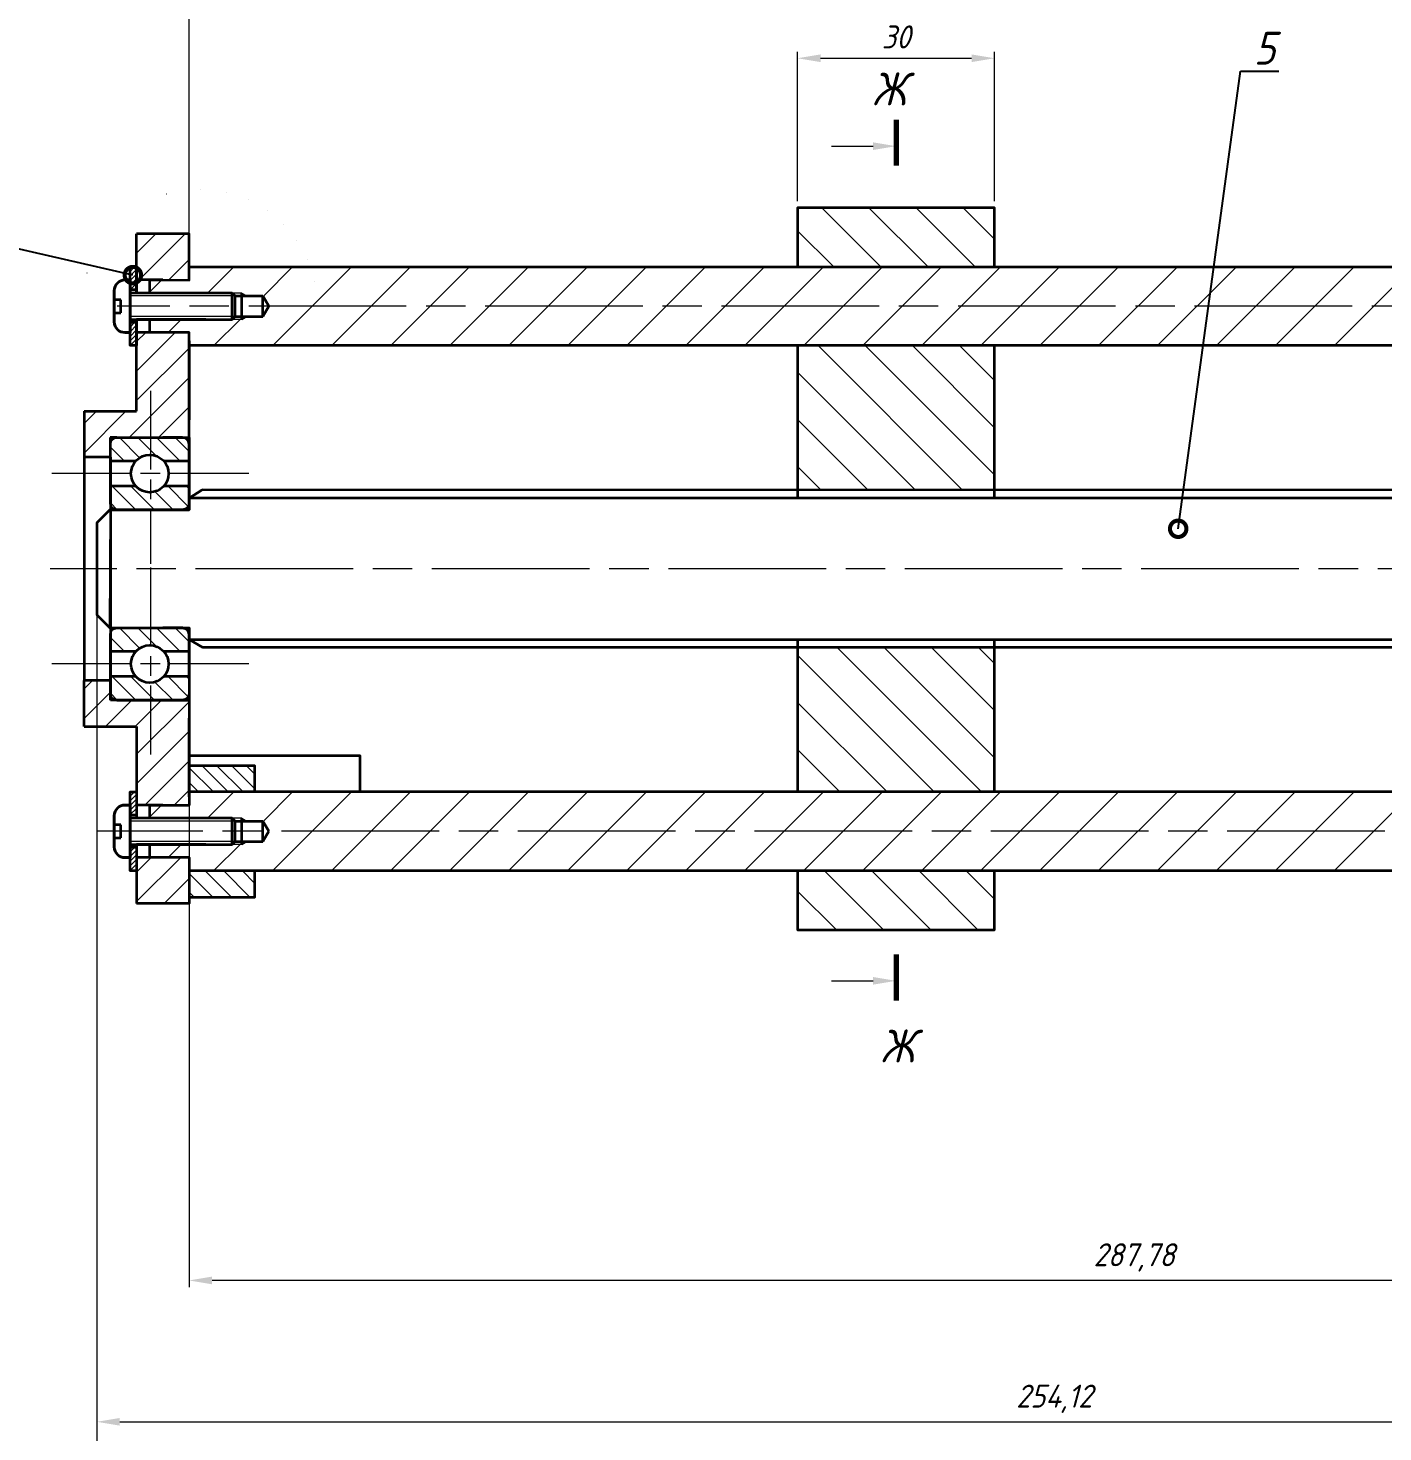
# Model space of a CAD drawing. Header units: millimetres. Extents: x -1043 to 2000, y -1356 to 1302.
# Drawn here: x 128.3 to 334.6, y 167.1 to 380.9 of the extents above; entities that cross this region are included whole.
import ezdxf
from ezdxf import colors
from ezdxf.entities.mleader import LeaderData, LeaderLine
from ezdxf.math import Vec2, Vec3

# ---------------------------------------------------------------- set-up
doc = ezdxf.new("R2010")
doc.units = ezdxf.units.MM
doc.linetypes.add('AM_ISO08W050', pattern=[18, 12, -1.5, 3, -1.5])
doc.linetypes.add('AM_ISO08W050x2', pattern=[9, 6, -0.75, 1.5, -0.75])
doc.layers.get('0').update_dxf_attribs({"lineweight": 80})
for name, color, linetype, lineweight in [('AM_0', 7, 'Continuous', 35), ('AM_4', 3, 'Continuous', 15), ('AM_5', 3, 'Continuous', 15), ('AM_7', 4, 'AM_ISO08W050', 15), ('AM_8', 1, 'Continuous', 15), ('основные', 7, 'Continuous', 35), ('оч жирные', 7, 'Continuous', 70)]:
    doc.layers.add(name, color=color, linetype=linetype, lineweight=lineweight)
doc.styles.get("Standard").update_dxf_attribs({"font": 'geniso.shx', "oblique": 15})
doc.dimstyles.new('AM_GOST$0', dxfattribs={"dimtxt": 3.5, "dimasz": 3.5, "dimexe": 1, "dimexo": 1, "dimgap": 1.5, "dimtad": 1, "dimtoh": 1, "dimtxsty": 'Standard', "dimcen": 0, "dimclrd": 256, "dimclre": 256, "dimclrt": 2, "dimadec": 0, "dimazin": 2, "dimtp": 0.1, "dimtm": 0.1, "dimtfac": 0.71, "dimtmove": 0, "dimatfit": 3, "dimfxl": 1, "dimtolj": 1, "dimlwd": -1, "dimlwe": -1, "dimarcsym": 1})
pattern_1 = [(315, (-448.2175203620577, 456.5964979238566), (0.7071067811865477, 0.7071067811865475), [])]
pattern_2 = [(315, (-448.2175203620577, 442.0964979238566), (0.7071067811865477, 0.7071067811865475), [])]
pattern_3 = [(45, (-285.3358347145117, -109.6649849156435), (-0.1767766952966369, 0.1767766952966369), [])]
pattern_4 = [(45, (-285.3450834236466, -149.6545224893373), (-0.1767766952966369, 0.1767766952966369), [])]

# ---------------------------------------------------------------- blocks, each defined once
blk = doc.blocks.new('GENZOON8270P5')
at = {"layer": 'AM_8'}
h = blk.add_hatch(dxfattribs=at)
h.set_pattern_fill('ANSI31', color=256, scale=0.8, angle=90)
h.set_pattern_definition([(135, (-196.4470187984334, -148.7567293073638), (-1.796051224213831, -1.796051224213831), [])])
h.paths.add_polyline_path([(-73.70049301036761, 28.0329052495355), (-73.70049301036761, 23.52679036829042), (-58.70049301036761, 23.52685914082326), (-58.70049301036761, 28.0329052495355)])
h.paths.add_polyline_path([(-58.70049301036761, 6.532398651420888), (-58.70049301036761, 17.53265785903122), (-73.70049301036761, 17.53411353007694), (-73.70049301036761, 6.533175530578518)])
h.paths.add_polyline_path([(-73.70049301036761, -5.467058138641448), (-73.70049301036761, -16.46282975604943), (-58.70049301036761, -16.4613740850037), (-58.70049301036761, -5.467913145300017)])
h.paths.add_polyline_path([(-58.70049301036761, -26.9670947504645), (-58.70049301036761, -22.45557536679575), (-73.70049301036761, -22.45550659426291), (-73.70049301036761, -26.9670947504645)])
h = blk.add_hatch(dxfattribs=at)
h.set_pattern_fill('_U', color=256, scale=0.25, angle=45, style=0, pattern_type=0)
h.set_pattern_definition(pattern_3)
h.paths.add_polyline_path([(-124.5131792467826, 23.5304045568123), (-124.5131792467826, 22.53041641017614), (-124.5131792467609, 21.77141934549309), (-124.0131792467826, 21.77141934549309), (-124.0131792467826, 23.5304045568123)])
h = blk.add_hatch(dxfattribs=at)
h.set_pattern_fill('ANSI31', color=256, style=0)
h.set_pattern_definition([(45, (-156.8039373912454, -149.6545224893374), (-2.245064030267288, 2.245064030267288), [])])
edge = h.paths.add_edge_path()
edge.add_line((-110.2998117333939, 20.5304045568123), (-113.9608334363377, 20.5304045568123))
edge.add_line((-113.9608334363377, 20.5304045568123), (-114.4131829431706, 19.74691197428228))
edge.add_line((-114.4131829431706, 19.74691197428228), (-115.6131837580106, 19.74691136483841))
edge.add_line((-115.6131837580106, 19.74691136483841), (-116.0131829127877, 19.53040539880476))
edge.add_line((-116.0131829127877, 19.53040539880476), (-116.7400210735302, 19.53040539880476))
edge.add_line((-116.7400210735302, 19.53040539880476), (-116.740021955721, 19.53040455681207))
edge.add_line((-116.740021955721, 19.53040455681207), (-123.0131278302273, 19.53040455681227))
edge.add_line((-123.0131278302273, 19.53040455681227), (-123.0131278302273, 18.5304049375452))
edge.add_line((-123.0131278302273, 18.5304049375452), (-122.0131830531197, 18.5304049375452))
edge.add_line((-122.0131830531197, 18.5304049375452), (-120.0131830531197, 18.53040445674412))
edge.add_line((-120.0131830531197, 18.53040445674412), (-120.0131787417915, 17.53860793245488))
edge.add_line((-120.0131787417915, 17.53860793245488), (-110.8169355865316, 17.53771548546217))
edge.add_arc((-119.2179895560729, 20.53040455681227), 8.91817782267905, 340.3926868586583, 360.0000000000002)
edge = h.paths.add_edge_path()
edge.add_line((-110.8181926800819, 23.52662018974246), (-120.0105898074681, 23.52657804411359))
edge.add_line((-120.0105898074681, 23.52657804411359), (-120.009548586325, 22.51751997489723))
edge.add_line((-120.009548586325, 22.51751997489723), (-123.0131278302273, 22.53040445674441))
edge.add_line((-123.0131278302273, 22.53040445674441), (-123.0131278302273, 21.53040455681258))
edge.add_line((-123.0131278302273, 21.53040455681258), (-116.740021955721, 21.5304045568123))
edge.add_line((-116.740021955721, 21.5304045568123), (-116.0131831934518, 21.53040539880476))
edge.add_line((-116.0131831934518, 21.53040539880476), (-115.6131834741892, 21.31389927239002))
edge.add_line((-115.6131834741892, 21.31389927239002), (-114.4131831630691, 21.31389927239002))
edge.add_line((-114.4131831630691, 21.31389927239002), (-113.9608321315225, 20.5304045568123))
edge.add_line((-113.9608321315225, 20.5304045568123), (-110.2998117333939, 20.5304045568123))
edge.add_arc((-119.2179895560729, 20.53040455681233), 8.918177822679041, 359.9999999999998, 379.6313663388398)
edge = h.paths.add_edge_path()
edge.add_line((0.01871807648376489, 23.52712835874809), (-110.8181926800819, 23.52662018974246))
edge.add_arc((-119.2179895560729, 20.53040455681233), 8.918177822679041, -2.2737367544323206e-13, 19.63136633883971, ccw=False)
edge.add_line((-110.2998117333939, 20.5304045568123), (-6.03362773396114, 20.5304045568123))
edge.add_line((-6.03362773396114, 20.5304045568123), (-5.581278227128223, 21.31389713934232))
edge.add_line((-5.581278227128223, 21.31389713934232), (-4.381277412288114, 21.31389774878619))
edge.add_line((-4.381277412288114, 21.31389774878619), (-3.981278257511121, 21.53040371481984))
edge.add_line((-3.981278257511121, 21.53040371481984), (-3.254440096768576, 21.53040371481984))
edge.add_line((-3.254440096768576, 21.53040371481984), (-3.254439214577815, 21.53040455681253))
edge.add_line((-3.254439214577815, 21.53040455681253), (3.018662853591309, 21.53040455681233))
edge.add_line((3.018662853591309, 21.53040455681233), (3.018662853591309, 22.5175333407206))
edge.add_line((3.018662853591309, 22.5175333407206), (0.01871807648376489, 22.53040447074198))
edge.add_line((0.01871807648376489, 22.53040447074198), (0.01871807648376489, 23.52712835874809))
edge = h.paths.add_edge_path()
edge.add_line((3.018662853591309, 19.5304045568123), (-3.254439214577815, 19.5304045568123))
edge.add_line((-3.254439214577815, 19.5304045568123), (-3.98127797684694, 19.53040371481984))
edge.add_line((-3.98127797684694, 19.53040371481984), (-4.381277696109578, 19.74690984123458))
edge.add_line((-4.381277696109578, 19.74690984123458), (-5.581278007229685, 19.74690984123458))
edge.add_line((-5.581278007229685, 19.74690984123458), (-6.033629038776269, 20.5304045568123))
edge.add_line((-6.033629038776269, 20.5304045568123), (-110.2998117333939, 20.5304045568123))
edge.add_arc((-119.2179895560729, 20.53040455681227), 8.918177822679048, -19.630791218654906, 2.2737367544323206e-13, ccw=False)
edge.add_line((-110.8181626052691, 17.53427323901707), (0.01871807648376489, 17.53478140788479))
edge.add_line((0.01871807648376489, 17.53478140788479), (0.01872188282095522, 18.53040445674409))
edge.add_line((0.01872188282095522, 18.53040445674409), (3.01866285359128, 18.53040445674409))
edge.add_line((3.01866285359128, 18.53040445674409), (3.018662853591309, 19.5304045568123))
h = blk.add_hatch(dxfattribs=at)
h.set_pattern_fill('_U', color=256, scale=0.25, angle=45, style=0, pattern_type=0)
h.set_pattern_definition(pattern_3)
h.paths.add_polyline_path([(-124.5131792467609, 19.28938976813151), (-124.5131792467826, 18.53041641017614), (-124.5131792467826, 17.5304045568123), (-124.0131792467826, 17.5304045568123), (-124.0131792467826, 19.28938976813151)])
h = blk.add_hatch(dxfattribs=at)
h.set_pattern_fill('_U', color=256, angle=315, style=0, pattern_type=0)
h.set_pattern_definition(pattern_1)
edge = h.paths.add_edge_path()
edge.add_line((-126.0131787227654, 10.03552236265227), (-126.0131787227654, 8.742522362652153))
edge.add_line((-126.0131787227654, 8.742522362652153), (-124.075746838229, 8.742522362652153))
edge.add_arc((-123.0131787227654, 7.785522362652273), 1.429999999999985, 402.0077229335649, 497.9922770664336, ccw=False)
edge.add_line((-121.9506106073018, 8.742522362652153), (-120.0131787227656, 8.742522362652153))
edge.add_line((-120.0131787227654, 8.742522362652153), (-120.0131787227654, 10.03552236265227))
edge.add_arc((-120.5131787227654, 10.03552236265227), 0.5, 360, 450.0000000000065)
edge.add_line((-120.5131787227654, 10.53552236265227), (-125.5131787227654, 10.53552236265227))
edge.add_arc((-125.5131787227654, 10.03552236265227), 0.5, 450.0000000000065, 540.0000000000065)
h = blk.add_hatch(dxfattribs=at)
h.set_pattern_fill('_U', color=256, angle=315, style=0, pattern_type=0)
h.set_pattern_definition(pattern_1)
edge = h.paths.add_edge_path()
edge.add_line((-120.0131787227654, 5.535522362652273), (-120.0131787227654, 6.828522362652393))
edge.add_line((-120.0131787227654, 6.828522362652166), (-121.9506106073018, 6.828522362652166))
edge.add_arc((-123.0131787227654, 7.785522362652273), 1.429999999999985, 222.0077229335649, 317.9922770664336, ccw=False)
edge.add_line((-124.0757468382292, 6.828522362652166), (-126.0131787227656, 6.828522362652166))
edge.add_line((-126.0131787227654, 6.828522362652166), (-126.0131787227654, 5.535522362652273))
edge.add_arc((-125.5131787227654, 5.535522362652046), 0.5, 539.9999999999935, 629.9999999999935)
edge.add_line((-125.5131787227654, 5.035522362652273), (-120.5131787227651, 5.035522362652273))
edge.add_arc((-120.5131787227654, 5.535522362652273), 0.5, 270.0000000000065, 359.9999999999935)
h = blk.add_hatch(dxfattribs=at)
h.set_pattern_fill('_U', color=256, angle=315, style=0, pattern_type=0)
h.set_pattern_definition(pattern_2)
edge = h.paths.add_edge_path()
edge.add_line((-126.0131787227654, -4.464477637347727), (-126.0131787227654, -5.757477637347847))
edge.add_line((-126.0131787227654, -5.757477637347847), (-124.075746838229, -5.757477637347847))
edge.add_arc((-123.0131787227654, -6.714477637347727), 1.429999999999985, 402.0077229335649, 497.9922770664336, ccw=False)
edge.add_line((-121.9506106073018, -5.757477637347847), (-120.0131787227656, -5.757477637347847))
edge.add_line((-120.0131787227654, -5.757477637347847), (-120.0131787227654, -4.464477637347727))
edge.add_arc((-120.5131787227654, -4.464477637347727), 0.5, 360, 450.0000000000065)
edge.add_line((-120.5131787227654, -3.964477637347727), (-125.5131787227654, -3.964477637347727))
edge.add_arc((-125.5131787227654, -4.464477637347727), 0.5, 450.0000000000065, 540.0000000000065)
h = blk.add_hatch(dxfattribs=at)
h.set_pattern_fill('_U', color=256, angle=315, style=0, pattern_type=0)
h.set_pattern_definition(pattern_2)
edge = h.paths.add_edge_path()
edge.add_line((-120.0131787227654, -8.964477637347727), (-120.0131787227654, -7.671477637347607))
edge.add_line((-120.0131787227654, -7.671477637347834), (-121.9506106073018, -7.671477637347834))
edge.add_arc((-123.0131787227654, -6.714477637347727), 1.429999999999985, 222.0077229335649, 317.9922770664336, ccw=False)
edge.add_line((-124.0757468382292, -7.671477637347834), (-126.0131787227656, -7.671477637347834))
edge.add_line((-126.0131787227654, -7.671477637347834), (-126.0131787227654, -8.964477637347727))
edge.add_arc((-125.5131787227654, -8.964477637347954), 0.5, 539.9999999999935, 629.9999999999935)
edge.add_line((-125.5131787227654, -9.464477637347727), (-120.5131787227651, -9.464477637347727))
edge.add_arc((-120.5131787227654, -8.964477637347727), 0.5, 270.0000000000065, 359.9999999999935)
h = blk.add_hatch(dxfattribs=at)
h.set_pattern_fill('_U', color=256, scale=0.8, angle=315, style=0, pattern_type=0)
h.set_pattern_definition([(315, (-294.7180121127356, 1469.213407112766), (0.5656854249492382, 0.565685424949238), [])])
h.paths.add_polyline_path([(-120.0131787227654, -15.68383050937155), (-120.0131787227654, -15.83088438861387), (-120.0131787227654, -16.45912078278479), (-120.0131787227654, -16.46294730735303), (-115.0131787227654, -16.46297023153056), (-115.0131787227654, -14.47119286163866), (-120.0131787227654, -14.47119286163866)])
h = blk.add_hatch(dxfattribs=at)
h.set_pattern_fill('_U', color=256, scale=0.25, angle=45, style=0, pattern_type=0)
h.set_pattern_definition(pattern_4)
h.paths.add_polyline_path([(-124.5224279559174, -16.45913301688151), (-124.5224279559174, -17.45912116351766), (-124.5224279558958, -18.21811822820072), (-124.0224279559174, -18.21811822820072), (-124.0224279559174, -16.45913301688151)])
h = blk.add_hatch(dxfattribs=at)
h.set_pattern_fill('ANSI31', color=256, style=0)
h.set_pattern_definition([(45, (-156.8039373912454, -189.6440478289346), (-2.245064030267288, 2.245064030267288), [])])
edge = h.paths.add_edge_path()
edge.add_line((-110.2998117333939, -19.45912078278491), (-113.9608334363377, -19.45912078278491))
edge.add_line((-113.9608334363377, -19.45912078278491), (-114.4131829431706, -20.24261336531492))
edge.add_line((-114.4131829431706, -20.24261336531492), (-115.6131837580106, -20.2426139747588))
edge.add_line((-115.6131837580106, -20.2426139747588), (-116.0131829127877, -20.45911994079245))
edge.add_line((-116.0131829127877, -20.45911994079245), (-116.7400210735302, -20.45911994079245))
edge.add_line((-116.7400210735302, -20.45911994079245), (-116.740021955721, -20.45912078278513))
edge.add_line((-116.740021955721, -20.45912078278513), (-123.0131278302273, -20.45912078278494))
edge.add_line((-123.0131278302273, -20.45912078278494), (-123.0131278302273, -21.45912040205201))
edge.add_line((-123.0131278302273, -21.45912040205201), (-122.0131830531197, -21.45912040205201))
edge.add_line((-122.0131830531197, -21.45912040205201), (-120.0131830531197, -21.45912088285309))
edge.add_line((-120.0131830531197, -21.45912088285309), (-120.0131787417915, -22.45091740714233))
edge.add_line((-120.0131787417915, -22.45091740714233), (-110.8169355865316, -22.45180985413504))
edge.add_arc((-119.2179895560729, -19.45912078278494), 8.91817782267905, 340.3926868586583, 360.0000000000002)
edge = h.paths.add_edge_path()
edge.add_line((-110.8181926800819, -16.46290514985475), (-120.0105898074681, -16.46294729548362))
edge.add_line((-120.0105898074681, -16.46294729548362), (-120.009548586325, -17.47200536469998))
edge.add_line((-120.009548586325, -17.47200536469998), (-123.5131278302273, -17.45912088285309))
edge.add_line((-123.5131278302273, -17.45912088285309), (-123.5131278302273, -18.45912078278491))
edge.add_line((-123.5131278302273, -18.45912078278491), (-116.740021955721, -18.45912078278491))
edge.add_line((-116.740021955721, -18.45912078278491), (-116.0131831934518, -18.45911994079245))
edge.add_line((-116.0131831934518, -18.45911994079245), (-115.6131834741892, -18.67562606720719))
edge.add_line((-115.6131834741892, -18.67562606720719), (-114.4131831630691, -18.67562606720719))
edge.add_line((-114.4131831630691, -18.67562606720719), (-113.9608321315225, -19.45912078278491))
edge.add_line((-113.9608321315225, -19.45912078278491), (-110.2998117333939, -19.45912078278491))
edge.add_arc((-119.2179895560729, -19.45912078278488), 8.918177822679041, 359.9999999999998, 379.6313663388398)
edge = h.paths.add_edge_path()
edge.add_line((0.01871807648376489, -16.46239698084912), (-110.8181926800819, -16.46290514985475))
edge.add_arc((-119.2179895560729, -19.45912078278488), 8.918177822679041, -2.2737367544323206e-13, 19.63136633883971, ccw=False)
edge.add_line((-110.2998117333939, -19.45912078278491), (-6.03362773396114, -19.45912078278491))
edge.add_line((-6.03362773396114, -19.45912078278491), (-5.581278227128223, -18.67562820025489))
edge.add_line((-5.581278227128223, -18.67562820025489), (-4.381277412288114, -18.67562759081102))
edge.add_line((-4.381277412288114, -18.67562759081102), (-3.981278257511121, -18.45912162477737))
edge.add_line((-3.981278257511121, -18.45912162477737), (-3.254440096768576, -18.45912162477737))
edge.add_line((-3.254440096768576, -18.45912162477737), (-3.254439214577815, -18.45912078278468))
edge.add_line((-3.254439214577815, -18.45912078278468), (3.018662853591309, -18.45748282408525))
edge.add_line((3.018662853591309, -18.45748282408525), (3.018662853591309, -17.47035404017697))
edge.add_line((3.018662853591309, -17.47035404017697), (0.01871807648376489, -17.45912086885522))
edge.add_line((0.01871807648376489, -17.45912086885522), (0.01871807648376489, -16.46239698084912))
edge = h.paths.add_edge_path()
edge.add_line((3.018662853591309, -20.46391838209701), (-3.254439214577815, -20.45912078278491))
edge.add_line((-3.254439214577815, -20.45912078278491), (-3.98127797684694, -20.45912162477737))
edge.add_line((-3.98127797684694, -20.45912162477737), (-4.381277696109578, -20.24261549836262))
edge.add_line((-4.381277696109578, -20.24261549836262), (-5.581278007229685, -20.24261549836262))
edge.add_line((-5.581278007229685, -20.24261549836262), (-6.033629038776269, -19.45912078278491))
edge.add_line((-6.033629038776269, -19.45912078278491), (-110.2998117333939, -19.45912078278491))
edge.add_arc((-119.2179895560729, -19.45912078278494), 8.918177822679048, -19.630791218654906, 2.2737367544323206e-13, ccw=False)
edge.add_line((-110.8181626052691, -22.45525210058014), (0.01871807648376489, -22.45474393171241))
edge.add_line((0.01871807648376489, -22.45474393171241), (0.01872188282095522, -21.45912088285311))
edge.add_line((0.01872188282095522, -21.45912088285311), (3.01866285359128, -21.46391848216521))
edge.add_line((3.01866285359128, -21.46391848216521), (3.018662853591309, -20.46391838209701))
h = blk.add_hatch(dxfattribs=at)
h.set_pattern_fill('_U', color=256, scale=0.25, angle=45, style=0, pattern_type=0)
h.set_pattern_definition(pattern_4)
h.paths.add_polyline_path([(-124.5224279558958, -20.7001478055623), (-124.5224279559174, -21.45912116351766), (-124.5224279559174, -22.45913301688151), (-124.0224279559174, -22.45913301688151), (-124.0224279559174, -20.7001478055623)])
h = blk.add_hatch(dxfattribs=at)
h.set_pattern_fill('_U', color=256, angle=315, style=0, pattern_type=0)
h.set_pattern_definition([(315, (-294.7180121127356, 1429.199737615461), (0.7071067811865477, 0.7071067811865475), [])])
h.paths.add_polyline_path([(-120.0131787227654, -23.25855521390577), (-120.0131787227654, -24.47119286163866), (-115.0131787227654, -24.47119286163866), (-115.0131787227654, -22.47941549174675), (-120.0131787227654, -22.47943841592428)])
at = {"layer": 'AM_0'}
for p, q in [((-116.0131829127877, 19.53040539880476), (-116.0131831934518, 21.53040539880476)), ((-116.5131792467826, 21.31389927239002), (-114.4131831630691, 21.31389927239002)), ((-113.9608327839303, 20.53040568681536), (-114.4131831630691, 21.31389927239002)), ((-114.4131829431706, 19.74691197428228), (-114.4131831630691, 21.31389927239002)), ((-113.9608327839303, 20.53040568681536), (-114.4131829431706, 19.74691197428228)), ((-116.5131792467826, 19.74691090775809), (-114.4131829431706, 19.74691197428228)), ((-116.5131792467826, -18.67563841552419), (-114.4131831630691, -18.67563841552419)), ((-116.0131829127877, -20.45913228910945), (-116.0131831934518, -18.45913228910945)), ((-113.9608327839303, -19.45913200109885), (-114.4131831630691, -18.67563841552419)), ((-114.4131829431706, -20.24262571363192), (-114.4131831630691, -18.67563841552419)), ((-116.5131792467826, -20.24262678015612), (-114.4131829431706, -20.24262571363192)), ((-113.9608327839303, -19.45913200109885), (-114.4131829431706, -20.24262571363192))]:
    blk.add_line(p, q, dxfattribs=at)
at = {"layer": 'AM_4'}
for p, q in [((-116.0131831934518, 21.53040539880476), (-116.740021955721, 21.53040539880476)), ((-116.0131831934518, 21.53040539880476), (-115.6131831630692, 21.31389910399139)), ((-116.5131792467826, 21.31389820586583), (-124.5131792467826, 21.31389820586583)), ((-116.5131792467826, 19.74691090775809), (-124.5131792467826, 19.74691090775809)), ((-116.0131829127877, 19.53040539880476), (-116.7400210735302, 19.53040539880476)), ((-116.0131829127877, 19.53040539880476), (-115.6131829431706, 19.74691180588366)), ((-116.5131792467826, -18.67563948204838), (-124.5131792467826, -18.67563948204815)), ((-116.0131831934518, -18.45913228910945), (-116.740021955721, -18.45913228910945)), ((-116.0131831934518, -18.45913228910945), (-115.6131831630692, -18.67563858392282)), ((-116.5131792467826, -20.24262678015612), (-124.5131754404227, -20.24262678015612)), ((-116.0131829127877, -20.45913228910945), (-115.6131829431706, -20.24262588203055)), ((-116.0131829127877, -20.45913228910945), (-116.7400210735302, -20.45913228910945))]:
    blk.add_line(p, q, dxfattribs=at)
at = {"layer": 'AM_7'}
for p, q in [((4.518718076483765, 20.5304045568123), (-125.5067100354129, 20.5304045568123)), ((-35.48128192351578, 17.5304045568123), (-120.0131787227654, 17.53860793245303)), ((72.47153196149202, 0.5273189870112844), (-130.6028885457281, 0.5359673785044379)), ((-35.48128192351578, -16.45912078278479), (-120.0131787227654, -16.46732415842553)), ((7.018718076483765, -19.45912049723484), (-127.0131792467826, -19.45913325484025))]:
    blk.add_line(p, q, dxfattribs=at)
at = {"layer": 'AM_7', "linetype": 'AM_ISO08W050x2'}
for p, q in [((-122.959964900087, 14.09382533794269), (-122.959964900087, 0.9027168409068054)), ((-115.4601433232858, 7.785522362652273), (-130.4597864768882, 7.785522362652273)), ((-115.4601433232858, 7.785522362652273), (-130.4597864768882, 7.785522362652273)), ((-122.959964900087, 0.6392487035775503), (-122.959964900087, -13.59728315909319)), ((-115.4601433232858, -6.714477637347727), (-130.4597864768882, -6.714477637347727)), ((-115.4601433232858, -6.714477637347727), (-130.4597864768882, -6.714477637347727))]:
    blk.add_line(p, q, dxfattribs=at)
at = {"layer": 'основные'}
for p, q in [((-124.0131791515776, 21.5304045568123), (-124.0131787227654, 26.03552236265227)), ((-122.0131830531197, 22.5304049375452), (-124.0131792467826, 22.5304049375452)), ((-124.0131792467826, 21.77141934549309), (-124.5131792467826, 21.77141934549309)), ((-116.740021955721, 21.5304045568123), (-124.5131792467826, 21.5304045568123)), ((-116.740021955721, 19.53040455681207), (-116.740021955721, 21.53040455681207)), ((-116.5131792467826, 21.31389820586583), (-116.740021955721, 21.53040455681207)), ((-125.2131792467826, 21.0304045568123), (-125.7131792467826, 21.0304045568123)), ((-125.2131792467826, 20.0304045568123), (-125.2131792467826, 21.0304045568123)), ((-116.5131792467826, 19.74691090775809), (-116.5131792467826, 21.31389820586583)), ((-125.7131792467826, 20.0304045568123), (-125.2131792467826, 20.0304045568123)), ((-124.5131792467826, 19.53040455681233), (-116.740021955721, 19.53040455681207)), ((-124.0131792467826, 19.28938976813151), (-124.5131792467826, 19.28938976813151)), ((-124.0131800076022, 12.53697735269111), (-124.0131793419443, 19.5304045568123)), ((-118.740021955721, 19.5304045568123), (-124.0131792467826, 19.5304045568123)), ((-116.740021955721, 19.53040455681207), (-116.5131792467826, 19.74691090775809)), ((-122.0131830531197, 18.5304049375452), (-124.0131792467826, 18.5304049375452)), ((-120.0131787227654, 16.75511428339905), (-120.0131787227654, 18.32210158150679)), ((-128.0131787227654, 12.54018339273512), (-124.0131800076022, 12.53697735269111)), ((-125.5131787227654, 10.53552236265227), (-126.0178397528482, 10.54018339273512)), ((-126.0178397528482, 10.54018339273512), (-126.0178397528482, 10.04009808246428)), ((-126.0178397528482, 10.54018339273512), (-126.0178397528482, 9.040183392735116)), ((-120.5131787227654, 10.53552236265227), (-122.0131787227654, 10.53552236265227)), ((-120.5131787227654, 10.53552236265227), (-120.0131787227654, 10.53552236265227)), ((-120.0131787227654, 10.53552236265227), (-120.0131787227654, 10.03552236265205)), ((-120.0131787227654, 10.03552236265227), (-120.0131787227654, 5.035522362652273)), ((-120.0131787227654, 6.828522362652166), (-120.0131787227654, 10.03552236265227)), ((-126.0178397528482, 9.040183392735116), (-128.0131787227654, 9.040183392735116)), ((-128.0131787227654, 9.040183392735116), (-128.0131787227654, -7.96913866743057)), ((-126.0131787227654, 9.040183392735116), (-126.0131787227654, -8.164477637348)), ((-124.075746838229, 8.742522362652153), (-126.0131787227654, 8.742522362652153)), ((-120.0131787227654, 8.742522362652153), (-121.9506106073018, 8.742522362652153)), ((-124.0757468382292, 6.828522362652166), (-126.0131787227654, 6.828522362652166)), ((-120.0131787227654, 6.828522362652166), (-121.9506106073018, 6.828522362652166)), ((-119.0131787227654, 6.535522362652273), (-120.0131787227654, 5.922087362652064)), ((39.37778003275253, 6.527318987011313), (-119.0131787227654, 6.535522362652273)), ((-126.0131787227654, 5.535522362652273), (-126.0131787227654, 5.035522362642951)), ((23.87839955240406, 5.913088817457265), (-120.0131787227654, 5.922087362652064)), ((-126.0131787227654, 5.035522362652273), (-126.0409486140654, -3.964477637347727)), ((-120.5131787227654, -3.964477637347727), (-122.0131787227654, -3.964477637347727)), ((-120.5131787227654, -3.964477637347727), (-120.0131787227654, -3.964477637347727)), ((-120.0131787227654, -3.964477637347727), (-120.0131787227654, -4.851042637347973)), ((-120.0131787227654, -3.964477637347727), (-120.0131787227654, -4.464477637347954)), ((-120.0131787227654, -4.464477637347727), (-120.0131787227654, -9.464477637347727)), ((-120.0131787227654, -7.671477637347834), (-120.0131787227654, -4.464477637347727)), ((-120.0131787227654, -4.851042637347973), (23.87839959890221, -4.859246012988251)), ((-118.9720929658242, -5.464477637347727), (-120.0131787227654, -4.851042637347973)), ((-120.0131787227654, -4.851042637347973), (-120.0131787227654, -4.851042637347973)), ((-124.075746838229, -5.757477637347847), (-126.0131787227654, -5.757477637347847)), ((-120.0131787227654, -5.757477637347847), (-121.9506106073018, -5.757477637347847)), ((24.94565712606345, -5.472681012988687), (-118.9720929658242, -5.464477637347727)), ((-126.0178397528484, -7.96913866743057), (-128.0131787227654, -7.96913866743057)), ((-124.0757468382292, -7.671477637347834), (-126.0131787227654, -7.671477637347834)), ((-120.0131787227654, -7.671477637347834), (-121.9506106073018, -7.671477637347834)), ((-126.0131787227654, -9.464477637347727), (-126.0131787227654, -8.964477637347954)), ((-125.5131787227654, -9.464477637347954), (-126.0131787227654, -9.464477637347727)), ((-128.0131787227654, -11.46913866743057), (-124.0131800076022, -11.46593262738656)), ((-124.0131800076022, -11.46593262738656), (-124.0131793419659, -18.45913313110188)), ((-120.0131787227654, -11.83088438861387), (-120.0131787227654, -15.83088438861387)), ((-120.0131787227654, -15.68383050937155), (-120.0131787227654, -17.25081780747928)), ((-122.0131830531197, -17.45913275036901), (-124.0131792467826, -17.45913275036901)), ((-125.2131792467826, -18.95913313110191), (-125.7131792467826, -18.95913313110191)), ((-125.2131792467826, -19.95913313110191), (-125.2131792467826, -18.95913313110191)), ((-124.0131754404443, -18.21811822820075), (-124.5131754404443, -18.21811822820075)), ((-116.740021955721, -18.45913313110191), (-124.5131754404227, -18.45913313110191)), ((-116.740021955721, -20.45913313110213), (-116.740021955721, -18.45913313110213)), ((-116.5131792467826, -18.67563948204838), (-116.740021955721, -18.45913313110213)), ((-116.5131792467826, -20.24262678015612), (-116.5131792467826, -18.67563948204838)), ((-125.7131792467826, -19.95913313110191), (-125.2131792467826, -19.95913313110191)), ((-116.740021955721, -20.45913313110213), (-116.5131792467826, -20.24262678015612)), ((-124.5131754404227, -20.45913313110188), (-116.740021955721, -20.45913313110213)), ((-124.0131754404443, -20.70014780556232), (-124.5131754404443, -20.70014780556232)), ((-118.740021955721, -20.45913313110191), (-124.0131792467826, -20.45913313110191)), ((-124.0131791515992, -20.45913313110188), (-124.0131787227654, -24.96447763734773)), ((-122.0131830531197, -21.45913275036901), (-124.0131792467826, -21.45913275036901))]:
    blk.add_line(p, q, dxfattribs=at)
for points in [[(-58.70049301036761, 23.52685914082326), (-58.70049301036761, 28.0329052495355), (-73.70049301036761, 28.0329052495355), (-73.70049301036761, 23.52679036829042)], [(-120.009548586325, 22.51751997489723), (-120.0131787227654, 26.03552236265227), (-124.0131787227654, 26.03552236265227)], [(-124.0131792467609, 19.5304045568123), (-124.0131792467609, 17.5304045568123), (-124.5131792467609, 17.5304045568123), (-124.5131792467609, 23.5304045568123), (-124.0131792467609, 23.5304045568123), (-124.0131792467609, 21.5304045568123)], [(-120.009548586325, 22.51751997489723), (-120.0131787227654, 23.52657803224383), (0.01871807648376489, 23.52712835874809), (0.01871807648376489, 22.52876645778031)], [(-123.0131278302273, 21.53040455681287), (-123.0131278302273, 22.53040445674412), (-120.0131830531197, 22.51753334072063), (-120.0131830531197, 22.51753334072063)], [(-120.0131830531197, 18.53040445674412), (-120.0131830531197, 18.53040445674412), (-123.0131278302273, 18.53040445674412), (-123.0131278302273, 19.53040455681287)], [(-126.0131787227654, 5.035522362652273), (-120.0131787227654, 5.035522362652273), (-120.0131830531197, 18.53040445674412)], [(0.01872188282095522, 18.53040445674409), (0.01871807648376489, 17.53478140788479), (-120.0131787227654, 17.53423108138054), (-120.0131830531197, 18.53040445674412)], [(-120.0131787227654, 17.88552236263718), (-120.0131787227654, 11.88552236263718)], [(-73.70049301036761, 17.53444341742713), (-73.70049301036761, 5.919191107009652)], [(-58.70049301036761, 5.918253052263566), (-58.70049301036761, 17.53451218995997)], [(-128.0131787227654, 12.54018339273512), (-128.0131787227654, 9.040183392735116)], [(-125.5131787227654, 10.53552236265227), (-120.0131787227654, 10.53552236265227), (-120.0131787227654, 12.53552236265227)], [(-120.0131787227654, 5.922087362652064), (-120.0131787227654, 5.035522362652273), (-126.0409486140654, 5.035522362652273), (-127.0409486140654, 4.035522362652273), (-127.0409486140654, -2.964477637347727), (-126.0409486140654, -3.964477637347727), (-120.0131787227654, -3.964477637347727)], [(-126.0131787227654, -3.964477637347727), (-120.0131787227654, -3.964477637347727), (-120.0131787227654, -17.47200380464844)], [(-73.70049301036761, -4.853682961140663), (-73.70049301036761, -16.46315964339962)], [(-58.70049301036761, -16.46322841593246), (-58.70049301036761, -4.854538123312324)], [(-128.0131787227654, -11.46913866743057), (-128.0131787227654, -7.96913866743057)], [(-126.0131787227654, -8.164477637348), (-126.0131787227654, -8.964477637347954)], [(-125.5131787227654, -9.464477637347727), (-120.0131787227654, -9.464477637347727), (-120.0131787227654, -11.46447763734773)], [(-120.0131787227654, -16.83088438861387), (-120.0131787227654, -16.83088438861387), (-120.0131787227654, -10.83088438861387)], [(-120.0131787227654, -16.46294730735303), (-120.0131787227654, -13.69391431960366), (-107.0131787227654, -13.69391431960366), (-107.0131787227654, -16.46300691021474)], [(-115.0131787227654, -16.46683893474369), (-115.0131787227654, -14.47119286163866), (-120.0131787227654, -14.47119286163866), (-120.0131787227654, -17.46104021922747)], [(-124.0131754404227, -20.45913301688154), (-124.0131754404227, -22.45913301688154), (-124.5131754404227, -22.45913301688154), (-124.5131754404227, -16.45913301688154), (-124.0131754404227, -16.45913301688154), (-124.0131754404227, -18.45913301688154)], [(0.01871807648376489, -17.46130934865334), (0.01871807648376489, -16.46349763385729), (-120.0131787227654, -16.46294730735303), (-120.0131787227654, -17.46104021922747)], [(-123.0131278302273, -18.45913287410139), (-123.0131278302273, -17.45913297417013), (-120.0131830531197, -17.47200409019362), (-120.0131830531197, -17.47200409019362)], [(-120.0131830531197, -21.45913297417013), (-120.0131830531197, -21.45913297417013), (-123.0131278302273, -21.45913297417013), (-123.0131278302273, -20.45913287410139)], [(-120.0131787227654, -21.45721369465923), (-120.0131787227654, -24.96447763734773), (-124.0131787227654, -24.96447763734773)], [(-120.0131787227654, -21.45721369465923), (-120.0131787227654, -22.45529425821633), (0.01871807648376489, -22.45584458472058), (0.01871807648376489, -21.45748282408499)], [(-120.0131787227654, -21.45913268862495), (-120.0131787227654, -24.47119286163866), (-115.0131787227654, -24.47119286163866), (-115.0131787227654, -22.45918588560698)], [(-73.70049301036761, -22.45550659426291), (-73.70049301036761, -26.9670947504645), (-58.70049301036761, -26.9670947504645), (-58.70049301036761, -22.45557536679576)]]:
    blk.add_lwpolyline(points, dxfattribs=at)
for points in [[(-125.7131792467826, 21.0304045568123), (-125.7131792467826, 21.73040455681212, -0.414213562373095), (-124.9131792467826, 22.5304045568123), (-124.5131792467826, 22.5304045568123), (-124.5131792467826, 18.5304045568123), (-124.9131792467826, 18.5304045568123, -0.414213562373095), (-125.7131792467826, 19.33040455681225), (-125.7131792467826, 21.0304045568123)], [(-125.7131792467826, 21.0304045568123), (-125.7131792467826, 21.73040455681212, -0.414213562373095), (-124.9131792467826, 22.5304045568123), (-124.5131792467826, 22.5304045568123), (-124.5131792467826, 21.5304045568123)], [(-125.7131792467826, 21.0304045568123), (-125.7131792467826, 21.73040455681212, -0.414213562373095), (-124.9131792467826, 22.5304045568123), (-124.5131792467826, 22.5304045568123)], [(-124.5131792467826, 22.5304045568123), (-124.9131792467826, 22.5304045568123, 0.414213562373095), (-125.7131792467826, 21.73040455681235), (-125.7131792467826, 20.0304045568123)], [(-124.5131792467826, 19.53040455681233), (-124.5131792467826, 18.5304045568123), (-124.9131792467826, 18.5304045568123, -0.414213562373095), (-125.7131792467826, 19.33040455681225), (-125.7131792467826, 21.0304045568123)], [(-125.7131792467826, 20.0304045568123), (-125.7131792467826, 19.33040455681248, 0.414213562373095), (-124.9131792467826, 18.5304045568123), (-124.5131792467826, 18.5304045568123)], [(-124.5131792467826, 18.5304045568123), (-124.9131792467826, 18.5304045568123, -0.414213562373095), (-125.7131792467826, 19.33040455681225), (-125.7131792467826, 20.0304045568123)], [(-126.0131787227654, 5.535522362652273), (-126.0131787227654, 10.03552236265227, -0.4142135623730692), (-125.5131787227654, 10.53552236265227), (-120.5131787227654, 10.53552236265227, -0.4142135623730552), (-120.0131787227654, 10.03552236265227), (-120.0131787227654, 5.535522362652273, -0.4142135623730951), (-120.5131787227654, 5.035522362652273), (-125.5131787227654, 5.035522362652273, -0.4142135623730951), (-126.0131787227654, 5.535522362652273, -1.655741125145663)], [(-126.0131787227654, -8.964477637347727), (-126.0131787227654, -4.464477637347727, -0.4142135623730692), (-125.5131787227654, -3.964477637347727), (-120.5131787227654, -3.964477637347727, -0.4142135623730552), (-120.0131787227654, -4.464477637347727), (-120.0131787227654, -8.964477637347727, -0.4142135623730951), (-120.5131787227654, -9.464477637347727), (-125.5131787227654, -9.464477637347727, -0.4142135623730951), (-126.0131787227654, -8.964477637347727, -1.655741125145663)], [(-125.7131792467826, -18.95913296929029), (-125.7131792467826, -18.25913296929048, -0.414213562373095), (-124.9131792467826, -17.45913296929029), (-124.5131792467826, -17.45913296929029), (-124.5131792467826, -21.45913296929029), (-124.9131792467826, -21.45913296929029, -0.414213562373095), (-125.7131792467826, -20.65913296929034), (-125.7131792467826, -18.95913296929029)], [(-125.7131792467826, -18.95913313110191), (-125.7131792467826, -18.25913313110209, -0.414213562373095), (-124.9131792467826, -17.45913313110191), (-124.5131792467826, -17.45913313110191), (-124.5131792467826, -21.45913313110191), (-124.9131792467826, -21.45913313110191, -0.414213562373095), (-125.7131792467826, -20.65913313110195), (-125.7131792467826, -18.95913313110191)], [(-125.7131792467826, -18.95913313110191), (-125.7131792467826, -18.25913313110209, -0.414213562373095), (-124.9131792467826, -17.45913313110191), (-124.5131792467826, -17.45913313110191)], [(-124.5131792467826, -17.45913313110191), (-124.9131792467826, -17.45913313110191, 0.414213562373095), (-125.7131792467826, -18.25913313110186), (-125.7131792467826, -19.95913313110191)], [(-125.7131792467826, -19.95913313110191), (-125.7131792467826, -20.65913313110173, 0.414213562373095), (-124.9131792467826, -21.45913313110191), (-124.5131792467826, -21.45913313110191)], [(-124.5131792467826, -21.45913313110191), (-124.9131792467826, -21.45913313110191, -0.414213562373095), (-125.7131792467826, -20.65913313110195), (-125.7131792467826, -19.95913313110191)]]:
    blk.add_lwpolyline(points, format="xyb", dxfattribs=at)
for centre in [(-123.0131787227654, 7.785522362652273), (-123.0131787227654, -6.714477637347727)]:
    blk.add_circle(centre, 1.430000000000007, dxfattribs=at)
for centre in [(-120.5131787227654, 10.03552236265227), (-120.5131787227654, 10.03552236265227), (-120.5131787227654, -4.464477637347727), (-120.5131787227654, -4.464477637347727)]:
    blk.add_arc(centre, 0.5, 0, 90, dxfattribs=at)
blk = doc.blocks.new('_DotSmall')
at = {"color": 0, "linetype": 'ByBlock', "const_width": 0.5}
blk.add_lwpolyline([(-0.0625, 0, 1), (0.0625, 0, 1)], format="xyb", close=True, dxfattribs=at)
blk = doc.blocks.new('*D155')
at = {"layer": 'AM_5', "linetype": 'ByBlock', "transparency": 16777216}
for p, q in [((138.812140368736, 297.5845033400321), (138.812140368736, -39.64610081404669)), ((522.1495976623642, 297.5687646772005), (522.1495976623642, -39.64610081404669)), ((142.312140368736, -38.64610081404669), (518.6495976623642, -38.64610081404669))]:
    blk.add_line(p, q, dxfattribs=at)
at = {"layer": 'AM_5', "transparency": 16777216}
for points in [[(142.312140368736, -38.06276748071335), (142.312140368736, -39.22943414738003), (138.812140368736, -38.64610081404669)], [(518.6495976623642, -38.06276748071335), (518.6495976623642, -39.22943414738003), (522.1495976623642, -38.64610081404669)]]:
    blk.add_solid(points, dxfattribs=at)
at = {"layer": 'Defpoints', "color": 0, "transparency": 16777216}
for p in [(138.812140368736, 298.5845033400321), (522.1495976623642, 298.5687646772005), (522.1495976623642, -38.64610081404669)]:
    blk.add_point(p, dxfattribs=at)
at = {"layer": 'AM_5', "color": 2, "transparency": 16777216, "insert": (330.4808690155501, -35.13360081404669), "char_height": 3.5, "attachment_point": 5}
blk.add_mtext('\\A1;383,34', dxfattribs=at)
blk = doc.blocks.new('*D157')
at = {"layer": 'AM_5', "linetype": 'ByBlock', "transparency": 16777216}
for p, q in [((138.8120977814349, 297.5850899858265), (138.806564059262, 167.646774360237)), ((392.9314311625332, 297.5742677292587), (392.9258974403603, 167.6359521036692)), ((142.3066066433891, 168.6466253037765), (389.4259400308353, 168.6361011583161))]:
    blk.add_line(p, q, dxfattribs=at)
at = {"layer": 'AM_5', "transparency": 16777216}
for points in [[(142.3066314859814, 169.2299586365808), (142.3065818007968, 168.0632919709721), (138.8066066465631, 168.6467743593302)], [(389.4259648734276, 169.2194344911205), (389.425915188243, 168.0527678255118), (392.9259400276614, 168.6359521027624)]]:
    blk.add_solid(points, dxfattribs=at)
at = {"layer": 'Defpoints', "color": 0, "transparency": 16777216}
for p in [(138.812140368736, 298.5850899849196), (392.9314737498343, 298.5742677283519), (392.9259400276614, 168.6359521027624)]:
    blk.add_point(p, dxfattribs=at)
at = {"layer": 'AM_5', "color": 2, "transparency": 16777216, "insert": (284.5804290802931, 172.1534107370353), "char_height": 3.5, "attachment_point": 5, "rotation": 359.9975599273872}
blk.add_mtext('\\A1;254,12', dxfattribs=at)
blk = doc.blocks.new('*D159')
at = {"layer": 'AM_5', "linetype": 'ByBlock', "transparency": 16777216}
for p, q in [((152.8676801513361, 345.5666146792153), (152.8676801513361, 385.3363187502995)), ((392.9314737498344, 345.5677153322238), (392.9314737498344, 385.3363187502995)), ((156.3676801513361, 384.3363187502995), (389.4314737498344, 384.3363187502995))]:
    blk.add_line(p, q, dxfattribs=at)
at = {"layer": 'AM_5', "transparency": 16777216}
for points in [[(156.3676801513361, 384.9196520836328), (156.3676801513361, 383.7529854169662), (152.8676801513361, 384.3363187502995)], [(389.4314737498344, 384.9196520836328), (389.4314737498344, 383.7529854169662), (392.9314737498344, 384.3363187502995)]]:
    blk.add_solid(points, dxfattribs=at)
at = {"layer": 'Defpoints', "color": 0, "transparency": 16777216}
for p in [(392.9314737498344, 384.3363187502995), (152.8676801513361, 344.5666146792153), (392.9314737498344, 344.5677153322238)]:
    blk.add_point(p, dxfattribs=at)
at = {"layer": 'AM_5', "color": 2, "transparency": 16777216, "insert": (272.8995769505852, 387.8491632384885), "char_height": 3.5, "attachment_point": 5}
blk.add_mtext('\\A1;240,06', dxfattribs=at)
blk = doc.blocks.new('*D160')
at = {"layer": 'AM_5', "linetype": 'ByBlock', "transparency": 16777216}
for p, q in [((245.4930515761316, 354.5792691137986), (245.4930515761316, 377.3489817286459)), ((275.4930515761316, 354.5792691137986), (275.4930515761316, 377.3489817286459)), ((248.9930515761316, 376.3489817286459), (271.9930515761316, 376.3489817286459))]:
    blk.add_line(p, q, dxfattribs=at)
at = {"layer": 'AM_5', "transparency": 16777216}
for points in [[(248.9930515761316, 376.9323150619792), (248.9930515761316, 375.7656483953126), (245.4930515761316, 376.3489817286459)], [(271.9930515761316, 376.9323150619792), (271.9930515761316, 375.7656483953126), (275.4930515761316, 376.3489817286459)]]:
    blk.add_solid(points, dxfattribs=at)
at = {"layer": 'Defpoints', "color": 0, "transparency": 16777216}
for p in [(275.4930515761316, 376.3489817286459), (245.4930515761316, 353.5792691137986), (275.4930515761316, 353.5792691137986)]:
    blk.add_point(p, dxfattribs=at)
at = {"layer": 'AM_5', "color": 2, "transparency": 16777216, "insert": (260.4930515761316, 379.5989817286459), "char_height": 3.5, "attachment_point": 5}
blk.add_mtext('\\A1;30', dxfattribs=at)
blk = doc.blocks.new('*D161')
at = {"layer": 'AM_5', "linetype": 'ByBlock', "transparency": 16777216}
for p, q in [((152.8676231508923, 286.8113733416562), (152.8620582433192, 189.1821762347541)), ((440.6507797942274, 285.5682182586804), (440.6452848120236, 189.1657724630916)), ((437.1453418181533, 190.1659719630204), (156.3621152380772, 190.1819767315763))]:
    blk.add_line(p, q, dxfattribs=at)
at = {"layer": 'AM_5', "transparency": 16777216}
for points in [[(156.3621484883361, 190.765310063962), (156.3620819878183, 189.5986433991906), (152.862115243763, 190.1821762331296)], [(437.1453750684122, 190.7493052954061), (437.1453085678944, 189.5826386306347), (440.6453418124674, 190.1657724614671)]]:
    blk.add_solid(points, dxfattribs=at)
at = {"layer": 'Defpoints', "color": 0, "transparency": 16777216}
for p in [(152.8676801513361, 287.8113733400317), (440.6508367946712, 286.5682182570558), (152.862115243763, 190.1821762331296)]:
    blk.add_point(p, dxfattribs=at)
at = {"layer": 'AM_5', "color": 2, "transparency": 16777216, "insert": (296.7539287618101, 193.6868188297806), "char_height": 3.5, "attachment_point": 5, "rotation": 359.9967341151375}
blk.add_mtext('\\A1;287,78', dxfattribs=at)

msp = doc.modelspace()

# ---------------------------------------------------------------- hatches: boundary and pattern name
at = {"layer": 'AM_8'}
h = msp.add_hatch(dxfattribs=at)
h.set_pattern_fill('ANSI31', color=256, style=0)
h.set_pattern_definition([(45, (79.28616281437598, -1.795586363947109), (-2.245064030267288, 2.245064030267288), [])])
h.paths.add_polyline_path([(152.8676801513361, 275.8516898374999), (152.8676801513361, 278.5845033400321), (141.8676801513361, 278.5845033400321), (140.8676801513361, 278.5845033400321), (140.8676801513361, 279.5845033400317), (140.8676801513361, 281.1845033400316), (140.8676801513361, 281.5751812798665), (136.8676801513361, 281.5751812798665), (136.8676801513361, 274.5751812798665), (144.8676775816625, 274.5815933599545), (144.8676787225683, 262.5951931139896), (145.867790597121, 262.5951931139896), (145.867790597121, 262.5951932374777), (152.8676801513361, 262.5694510054307), (152.8676801513361, 268.5710728914503)])
h.paths.add_polyline_path([(152.8676801513361, 254.5951932374777), (145.867790597121, 254.5951932374777), (144.8676794840351, 254.5951931139896), (144.8676801513361, 247.5845033400321), (152.8676801513361, 247.5845033400321)])
h.paths.add_polyline_path([(152.8676714906273, 334.5742675282158), (145.8677819364122, 334.5742675282158), (144.8676787226116, 334.5742684898183), (144.8676775816625, 322.5874133201098), (136.8676801513361, 322.5938254001978), (136.8676801513361, 315.5938254001978), (140.8583580911704, 315.5938254001978), (140.8583580911704, 318.5938254001978), (141.8676801513359, 318.5845033400321), (152.8676766215611, 318.5845033400321)])
h.paths.add_polyline_path([(136.6217028393628, 338.5742677283522, 0.256168851495717), (144.8676776719184, 323.5356448335148), (144.8676787226116, 334.5742684898183), (144.867679103345, 338.5742677283522), (144.3676791033017, 338.5742677283522), (144.3676791033017, 335.5742677283522), (143.8676791033017, 335.5742677283522), (143.8676791033017, 334.5742677283522), (143.0676791033015, 334.5742677283522, -0.4142135623730951), (141.4676791033016, 336.1742677283521), (141.4676791033016, 339.5742677283522), (141.4676791033016, 340.9742677283523, -0.4142135623730951), (143.0676791033015, 342.5742677283522), (143.8676791033017, 342.5742677283522), (143.8676791033017, 341.5742677283522), (144.3676791033017, 341.5742677283522), (144.3676791033017, 338.5742677283522), (144.867679103345, 338.5742677283522), (144.8676792937117, 340.5742677283522), (159.4139936854249, 340.5742677283522), (160.8676712099632, 340.5742694123371), (161.6676706484884, 340.1412571595076), (164.0676712707286, 340.1412571595076), (164.9723733338218, 338.5742677283522), (172.2944141300791, 338.5742677283522, 1)])
h.paths.add_polyline_path([(136.6217028393628, 338.5742677283522, 0.2561688514957169), (144.8676776719184, 323.5356448335148), (144.8676787226116, 334.5742684898183), (144.867679103345, 338.5742677283522), (144.3676791033017, 338.5742677283522), (144.3676791033017, 335.5742677283522), (143.8676791033017, 335.5742677283522), (143.8676791033017, 334.5742677283522), (143.0676791033015, 334.5742677283522, -0.4142135623730951), (141.4676791033016, 336.1742677283521), (141.4676791033016, 339.5742677283522), (141.4676791033016, 340.9742677283523, -0.4142135623730951), (143.0676791033015, 342.5742677283522), (143.8676791033017, 342.5742677283522), (143.8676791033017, 341.5742677283522), (144.3676791033017, 341.5742677283522), (144.3676791033017, 338.5742677283522), (144.867679103345, 338.5742677283522), (144.8676792937117, 340.5742677283522), (144.8676801513361, 349.5845033400321), (152.8676801513361, 349.5845033400321), (152.8686976738179, 348.5984118860599), (162.8676801513361, 348.5984118860599), (162.8676801513361, 344.5666605275705), (171.2576522367031, 344.5666989942125, 0.8418443088889032)], flags=17)
h.paths.add_polyline_path([(171.2576522367031, 344.5666989942125), (162.8676801513361, 344.5666605275705), (152.8728579819307, 344.5666147029548), (152.8749404242169, 342.548498564522), (145.8677819364122, 342.5742675282158), (145.8677819364122, 340.5742677283522), (159.4139936854249, 340.5742677283522), (160.8676712099632, 340.5742694123371), (161.6676706484884, 340.1412571595076), (164.0676712707286, 340.1412571595076), (164.9723733338218, 338.5742677283522), (172.2944141300791, 338.5742677283522, 0.08586811075606293)])
h.paths.add_polyline_path([(162.8676801513361, 348.5984118860599), (152.8686976738179, 348.5984118860599), (152.8728579819307, 344.5666147029548), (162.8676801513361, 344.5666605275705)], flags=16)
at = {"layer": 'основные'}
h = msp.add_hatch(dxfattribs=at)
h.set_pattern_fill('AR-CONC', color=256, style=0)
h.set_pattern_definition([(49.99999999999999, (0, 0), (182.184668996004, -15.93908553890309), [19.05, -209.55]), (355, (0, 0), (-35.24342142496934, 191.0568452390351), [15.24, -167.64058417]), (100.4514447, (15.182007, -1.3282535), (146.9412470903533, 175.1177519121951), [16.1900088, -178.0902446]), (46.18420000000001, (0, 50.8), (271.0790408921299, -42.04232793272715), [28.575, -314.325]), (96.63555760999996, (22.5899, 47.2965), (237.404134051503, 247.4261245977215), [24.28502314, -267.13560816]), (351.1841511700001, (0, 50.8), (237.404134064977, 247.4261245855326), [22.85996707, -251.45973192]), (21, (25.4, 38.1), (151.6143912691325, -102.2651981870876), [19.05, -209.55]), (326.0000000000001, (25.4, 38.1), (61.80202834764707, 184.1879661223193), [15.24, -167.64]), (71.45144499999999, (38.0345326, 29.5779001), (213.4164192787161, 81.92276888590524), [16.1900088, -178.0899376]), (37.50000000000001, (0, 0), (3.088603250591817, 84.55503887315311), [0, -165.608, 0, -170.18, 0, -168.275]), (7.499999999999999, (0, 0), (66.81966251030575, 100.1805748181195), [0, -97.02799999999999, 0, -161.798, 0, -64.135]), (327.5, (-56.642, 0), (135.5905951668714, -5.728743992673444), [0, -63.5, 0, -198.12, 0, -262.89]), (317.5, (-82.042, 0), (148.129181386018, 25.42649103333303), [0, -82.55, 0, -131.572, 0, -186.69])])
h.paths.add_polyline_path([(248.6000010050132, 182.75), (221.1000010050132, 182.75), (221.1000010050132, 181.254010014437), (248.6000010050132, 181.254010014437)])
h.paths.add_polyline_path([(292.0999989949861, 182.75), (264.5999989949861, 182.75), (264.5999989949861, 181.254010014437), (292.0999989949861, 181.254010014437)])

# ---------------------------------------------------------------- linework, layer by layer
at = {"layer": 'AM_5'}
for p, q in [((250.6739033495265, 362.9602391814312), (256.9930515761316, 362.9602391814312)), ((250.6739033495265, 235.818845626021), (256.9930515761316, 235.818845626021))]:
    msp.add_line(p, q, dxfattribs=at)
at = {"layer": 'AM_5', "linetype": 'Continuous'}
for points in [[(256.9930515761316, 362.3769058504312), (256.9930515761316, 363.5435725124312), (260.4930515761316, 362.9602391814312)], [(256.9930515761316, 235.235512295021), (256.9930515761316, 236.402178957021), (260.4930515761316, 235.818845626021)]]:
    msp.add_trace(points, dxfattribs=at)
at = {"layer": 'оч жирные'}
for p, q in [((260.4930515761316, 366.9906516965268), (260.4930515761316, 359.9906516965268)), ((260.4930515761316, 239.8492581411165), (260.4930515761316, 232.8492581411165))]:
    msp.add_line(p, q, dxfattribs=at)

# ---------------------------------------------------------------- block references
at = {"layer": 'AM_0', "xscale": 2, "yscale": 2, "zscale": 2}
msp.add_blockref('GENZOON8270P5', (392.8940375968668, 297.5134586147276), dxfattribs=at)

# ---------------------------------------------------------------- texts
at = {"layer": 'основные', "char_height": 5, "attachment_point": 1}
for insert in [(256.8574028030818, 374.1702204290434), (258.1316431424249, 228.3967214359192)]:
    msp.add_mtext('Ж', dxfattribs=dict(at, insert=insert))

# ---------------------------------------------------------------- dimensions: what is measured, and where the dimension line sits
at = {"layer": 'AM_5'}
for base, p1, p2, angle, override, picture, middle in [((392.9314737498344, 384.3363187502995), (152.8676801513361, 344.5666146792153), (392.9314737498344, 344.5677153322238), 1.141101885463838e-14, {"dimpost": '', "dimtp": 0.2, "dimtm": 0.2}, '*D159', (272.8995769505852, 387.8491632384885)), ((275.4930515761316, 376.3489817286459), (245.4930515761316, 353.5792691137986), (275.4930515761316, 353.5792691137986), 1.141101885463838e-14, {"dimtp": 0.2, "dimtm": 0.2}, '*D160', (260.4930515761316, 379.5989817286459)), ((522.1495976623642, -38.64610081404669), (138.812140368736, 298.5845033400321), (522.1495976623642, 298.5687646772005), 1.131887686614709e-13, {"dimpost": '', "dimtp": 0.2, "dimtm": 0.2}, '*D155', (330.4808690155501, -35.13360081404669)), ((152.862115243763, 190.1821762331296), (440.6508367946712, 286.5682182570558), (152.8676801513361, 287.8113733400317), 179.9967341151374, {"dimpost": '', "dimtp": 0.2, "dimtm": 0.2}, '*D161', (296.7539287618101, 193.6868188297806))]:
    dim = msp.add_linear_dim(base=base, p1=p1, p2=p2, angle=angle, dimstyle='AM_GOST$0', override=override, dxfattribs=at)
    dim.commit()
    dim.dimension.update_dxf_attribs({"geometry": picture, "text_midpoint": middle})
dim = msp.add_linear_dim(base=(392.9259400276614, 168.6359521027624), p1=(138.812140368736, 298.5850899849197), p2=(392.9314737498343, 298.574267728352), angle=359.9975599273872, dimstyle='AM_GOST$0', override={"dimtp": 0.2, "dimtm": 0.2}, dxfattribs=at)
dim.commit()
dim.dimension.update_dxf_attribs({"geometry": '*D157', "text_midpoint": (284.5802794777273, 168.6405662520319), "dimtype": 161})

# ---------------------------------------------------------------- leaders
at = {"layer": 'AM_4'}
ml = msp.add_multileader_mtext('Standard', dxfattribs=at)
ml.set_content('5', color=256)
ml.set_leader_properties()
ml.set_arrow_properties(name='DOTSMALL')
ml.build(insert=Vec2(0, 0))
ml.multileader.update_dxf_attribs({"text_left_attachment_type": 6, "text_right_attachment_type": 6, "dogleg_length": 0, "arrow_head_size": 5})
ctx = ml.context
ctx.base_point, ctx.char_height, ctx.arrow_head_size, ctx.plane_origin = Vec3(312.9611891039032, 374.3808554275917), 5, 5, Vec3(303.4521497761899, 304.6804032343736)
ctx.left_attachment, ctx.right_attachment = 6, 6
notes = []
notes.append((ctx, [(0, (1, 1, 0), (312.9611891039032, 374.3808554275917), (1, 0), 0, [(0, [(303.4521497761899, 304.6804032343736)], 0, [])])]))
ctx.mtext.insert, ctx.mtext.flow_direction = Vec3(314.9611891039032, 380.3808554275917), 5
ml = msp.add_multileader_mtext('Standard', dxfattribs=at)
ml.set_content('27', color=256)
ml.set_leader_properties()
ml.set_arrow_properties(name='DOTSMALL')
ml.build(insert=Vec2(0, 0))
ml.multileader.update_dxf_attribs({"text_left_attachment_type": 6, "text_right_attachment_type": 6, "dogleg_length": 0, "arrow_head_size": 5})
ctx = ml.context
ctx.base_point, ctx.char_height, ctx.arrow_head_size, ctx.plane_origin = Vec3(86.11469157976495, 354.1264248659303), 5, 5, Vec3(144.297464169922, 343.3131859949428)
ctx.left_attachment, ctx.right_attachment, ctx.text_align_type = 6, 6, 2
notes.append((ctx, [(0, (1, 1, 0), (96.820462945705, 354.1264248659303), (-1, 0), 0, [(0, [(144.297464169922, 343.3131859949428)], 0, [])])]))
ctx.mtext.insert, ctx.mtext.alignment, ctx.mtext.flow_direction = Vec3(94.820462945705, 360.1264248659303), 3, 5
for ctx, leaders in notes:
    for number, flags, end, landing, length, lines in leaders:
        leader = LeaderData()
        leader.index, (leader.has_last_leader_line, leader.has_dogleg_vector, leader.attachment_direction) = number, flags
        leader.last_leader_point, leader.dogleg_vector, leader.dogleg_length = Vec3(end), Vec3(landing), length
        for number, points, colour, breaks in lines:
            line = LeaderLine()
            line.index, line.vertices, line.color, line.breaks = number, Vec3.list(points), colors.encode_raw_color(colour), breaks
            leader.lines.append(line)
        ctx.leaders.append(leader)

doc.saveas('drawing.dxf')
